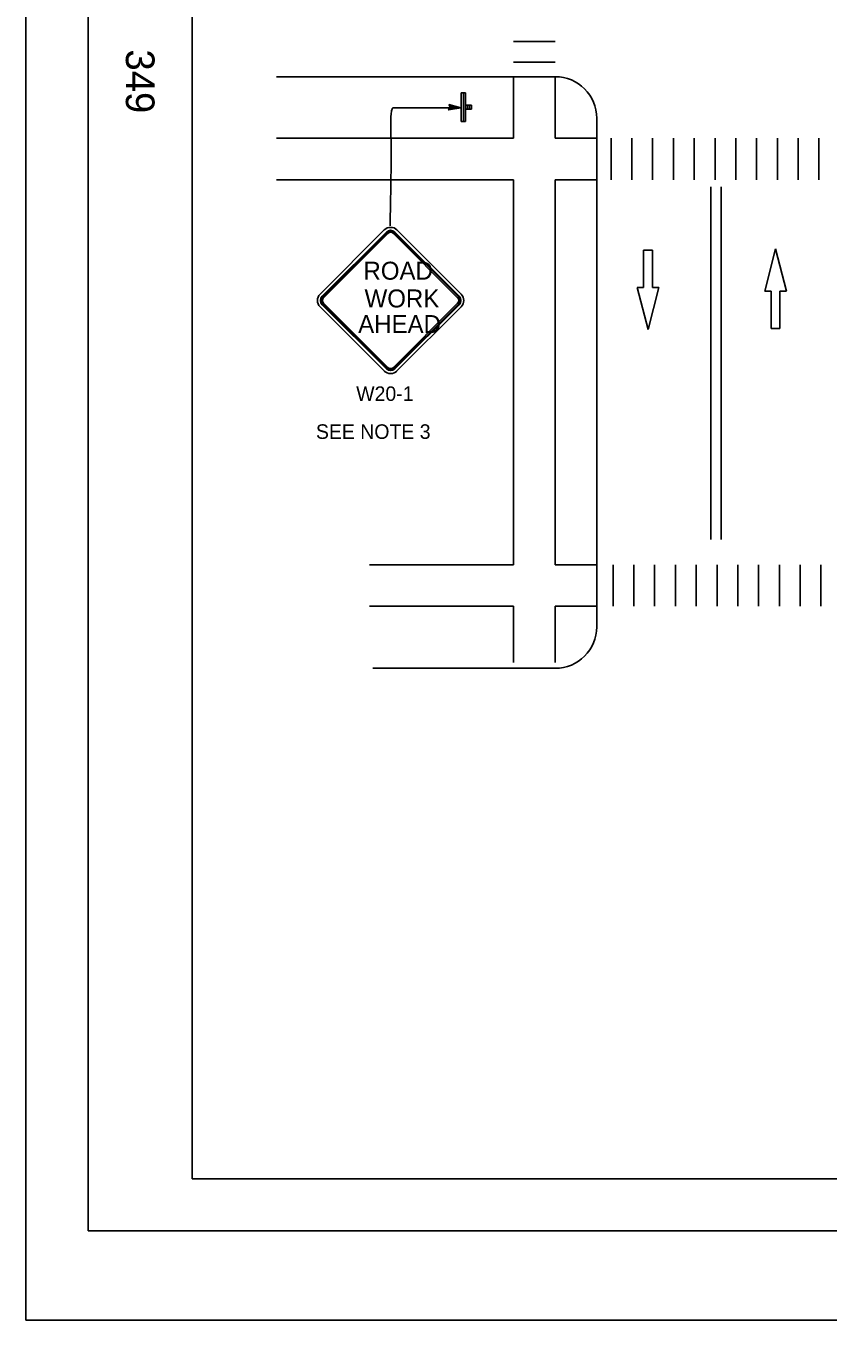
# Model space of a CAD drawing. Extents: x -893 to 867, y -474 to 712.
# Drawn here: x -893 to -508, y -474 to 149 of the extents above; entities that cross this region are included whole.
import ezdxf

# ---------------------------------------------------------------- set-up
doc = ezdxf.new("R2010")
doc.units = 0
for name, color, linetype in [('border_PLOTTING-ELEMENTS', 7, 'Continuous'), ('border_rw_22x34_Cut_Lines', 7, 'Continuous'), ('border_SHEET', 7, 'Continuous'), ('border_WITHIN-BORDER-anno', 7, 'Continuous'), ('pp_PRESENTATION', 7, 'Continuous'), ('tcd_PVMT-MARKER', 7, 'Continuous'), ('temp_TRAFFIC-CONTROL', 7, 'Continuous'), ('temp_TRAFFIC-CONTROL-anno', 7, 'Continuous')]:
    doc.layers.add(name, color=color, linetype=linetype)

msp = doc.modelspace()

# ---------------------------------------------------------------- linework, layer by layer
at = {"layer": 'border_PLOTTING-ELEMENTS'}
for points in [[(-893.46, -474.04), (866.54, -474.04), (866.54, 711.96), (-893.46, 711.96)], [(-863.46, 668.96), (836.54, 668.96), (836.54, -431.04), (-863.46, -431.04)]]:
    msp.add_lwpolyline(points, close=True, dxfattribs=at)
at = {"layer": 'border_rw_22x34_Cut_Lines'}
msp.add_lwpolyline([(-863.46, 668.96), (836.54, 668.96), (836.54, -431.04), (-863.46, -431.04)], close=True, dxfattribs=at)
at = {"layer": 'border_SHEET'}
for p, q in [((-813.46, -406.05), (-813.46, 643.95)), ((811.54, -406.05), (-813.46, -406.05))]:
    msp.add_line(p, q, dxfattribs=at)
at = {"layer": 'pp_PRESENTATION'}
for p, q in [((-596.31, 22.97), (-596.31, 40.9)), ((-596.31, 40.9), (-594.18, 40.9)), ((-594.18, 40.9), (-592.06, 40.9)), ((-592.06, 40.9), (-592.06, 22.97)), ((-538.04, 21.17), (-532.82, 41.49)), ((-532.82, 41.49), (-527.6, 21.17)), ((-594.18, 2.65), (-599.4, 22.97)), ((-599.4, 22.97), (-596.31, 22.97)), ((-588.96, 22.97), (-594.18, 2.65)), ((-592.06, 22.97), (-588.96, 22.97)), ((-534.95, 21.17), (-538.04, 21.17)), ((-534.95, 3.24), (-534.95, 21.17)), ((-530.7, 21.17), (-530.7, 3.24)), ((-527.6, 21.17), (-530.7, 21.17)), ((-532.82, 3.24), (-534.95, 3.24)), ((-530.7, 3.24), (-532.82, 3.24))]:
    msp.add_line(p, q, dxfattribs=at)
at = {"layer": 'tcd_PVMT-MARKER'}
for p, q in [((-638.83, 141.32), (-658.83, 141.32)), ((-638.83, 131.32), (-658.83, 131.32)), ((-772.88, 124.36), (-638.83, 124.36)), ((-658.83, 94.73), (-658.83, 124.36)), ((-638.83, 94.73), (-638.83, 124.36)), ((-618.83, -100.49), (-618.83, 104.36)), ((-772.88, 94.73), (-658.83, 94.73)), ((-638.83, 94.73), (-618.83, 94.73)), ((-611.95, 94.73), (-611.95, 74.73)), ((-601.95, 94.73), (-601.95, 74.73)), ((-591.95, 94.73), (-591.95, 74.73)), ((-581.95, 94.73), (-581.95, 74.73)), ((-571.95, 94.73), (-571.95, 74.73)), ((-561.95, 94.73), (-561.95, 74.73)), ((-551.95, 94.73), (-551.95, 74.73)), ((-541.95, 94.73), (-541.95, 74.73)), ((-531.95, 94.73), (-531.95, 74.73)), ((-521.95, 94.73), (-521.95, 74.73)), ((-511.95, 94.73), (-511.95, 74.73)), ((-772.88, 74.73), (-658.83, 74.73)), ((-658.83, -93.8), (-658.83, 74.73)), ((-638.83, -93.68), (-638.83, 74.73)), ((-638.83, 74.73), (-618.83, 74.73)), ((-563.97, -98.43), (-563.97, 71.37)), ((-558.97, -98.43), (-558.97, 71.37)), ((-658.83, -93.8), (-658.83, -110.49)), ((-638.83, -93.68), (-638.83, -110.49)), ((-618.83, -100.49), (-618.83, -140.36)), ((-658.83, -110.49), (-728.17, -110.49)), ((-618.83, -110.49), (-638.83, -110.49)), ((-618.83, -110.49), (-638.83, -110.49)), ((-610.99, -130.49), (-610.99, -110.49)), ((-600.99, -130.49), (-600.99, -110.49)), ((-590.99, -130.49), (-590.99, -110.49)), ((-580.99, -130.49), (-580.99, -110.49)), ((-570.99, -130.49), (-570.99, -110.49)), ((-560.99, -130.49), (-560.99, -110.49)), ((-550.99, -130.49), (-550.99, -110.49)), ((-540.99, -130.49), (-540.99, -110.49)), ((-530.99, -130.49), (-530.99, -110.49)), ((-520.99, -130.49), (-520.99, -110.49)), ((-510.99, -130.49), (-510.99, -110.49)), ((-658.83, -130.49), (-728.17, -130.49)), ((-658.83, -130.49), (-658.83, -157.56)), ((-638.83, -130.49), (-638.83, -157.56)), ((-618.83, -130.49), (-638.83, -130.49)), ((-618.83, -130.49), (-638.83, -130.49)), ((-726.5, -160.36), (-638.83, -160.36))]:
    msp.add_line(p, q, dxfattribs=at)
for centre, start, end in [((-638.83, 104.36), 0, 90), ((-638.83, -140.36), 270, 0)]:
    msp.add_arc(centre, 20, start, end, dxfattribs=at)
at = {"layer": 'temp_TRAFFIC-CONTROL'}
for p, q in [((-682.03, 116.59), (-684, 116.59)), ((-684, 116.59), (-684, 102.81)), ((-683.01, 116.59), (-683.01, 102.81)), ((-682.03, 102.81), (-682.03, 116.59)), ((-682.03, 110.69), (-681.04, 110.69)), ((-682.03, 109.7), (-682.03, 109.7)), ((-681.04, 108.72), (-682.03, 108.72)), ((-681.04, 110.69), (-679.08, 110.69)), ((-681.04, 110.69), (-681.04, 108.72)), ((-679.08, 108.72), (-681.04, 108.72)), ((-680.06, 110.69), (-680.06, 108.72)), ((-679.08, 110.69), (-679.08, 108.72)), ((-682.03, 102.81), (-684, 102.81))]:
    msp.add_line(p, q, dxfattribs=at)
for points in [[(-721.06, 50.61), (-751.94, 19.72)], [(-684.06, 19.72), (-714.95, 50.61)], [(-720.04, 49.59), (-750.92, 18.7)], [(-719.7, 49.25), (-750.58, 18.36)], [(-719.36, 48.91), (-750.24, 18.02)], [(-685.76, 18.02), (-716.64, 48.91)], [(-685.42, 18.36), (-716.3, 49.25)], [(-685.08, 18.7), (-715.96, 49.59)], [(-751.94, 13.61), (-721.06, -17.27)], [(-750.92, 14.63), (-720.04, -16.25)], [(-750.58, 14.97), (-719.7, -15.92)], [(-750.24, 15.31), (-719.36, -15.58)], [(-716.64, -15.58), (-685.76, 15.31)], [(-716.3, -15.92), (-685.42, 14.97)], [(-715.96, -16.25), (-685.08, 14.63)], [(-714.95, -17.27), (-684.06, 13.61)]]:
    msp.add_lwpolyline(points, dxfattribs=at)
for centre, radius, start, end in [((-718, 47.55), 4.32, 45, 135), ((-718, 47.55), 2.88, 45, 135), ((-718, 47.55), 2.4, 45, 135), ((-718, 47.55), 1.92, 45, 135), ((-748.89, 16.67), 4.32, 135, 224.99989), ((-748.89, 16.67), 2.88, 135, 224.99989), ((-687.12, 16.67), 2.88, 315, 45), ((-687.12, 16.67), 4.32, 315, 45), ((-748.89, 16.67), 2.4, 135, 224.99989), ((-748.89, 16.67), 1.92, 135, 224.99989), ((-687.12, 16.67), 1.92, 315, 45), ((-687.12, 16.67), 2.4, 315, 45), ((-718, -14.22), 4.32, 225, 315), ((-718, -14.22), 2.88, 225, 315), ((-718, -14.22), 2.4, 225, 315), ((-718, -14.22), 1.92, 225, 315)]:
    msp.add_arc(centre, radius, start, end, dxfattribs=at)
at = {"layer": 'temp_TRAFFIC-CONTROL-anno'}
msp.add_lwpolyline([(-690.01, 110.99), (-684.17, 109.39), (-690.13, 108.36), (-689.9, 108.7), (-685.54, 109.45), (-689.81, 110.63), (-689.62, 110.27), (-686.89, 109.52), (-689.68, 109.04), (-689.45, 109.38), (-688.24, 109.59), (-689.43, 109.91), (-689.28, 109.63), (-690.13, 108.36), (-689.28, 109.63)], close=True, dxfattribs=at)
msp.add_open_spline([(-684.17, 109.39), (-702.1, 109.39), (-711.02, 109.39), (-715.11, 109.39), (-718.26, 109.39), (-717.52, 85.68), (-718.26, 52.59)], degree=2, dxfattribs=at)

# ---------------------------------------------------------------- texts
at = {"layer": 'border_WITHIN-BORDER-anno'}
msp.add_text('349', height=13.779, rotation=270, dxfattribs=at).set_placement((-845.36, 137.49))
at = {"layer": 'temp_TRAFFIC-CONTROL'}
for s, height, p in [('ROAD', 8.64, (-731.06, 26.68)), ('WORK', 8.64, (-730.52, 13.32)), ('AHEAD', 8.64, (-733.61, 1.01)), ('W20-1', 7, (-734.56, -31.68))]:
    msp.add_text(s, height=height, dxfattribs=at).set_placement(p)
at = {"layer": 'temp_TRAFFIC-CONTROL-anno'}
msp.add_text('SEE NOTE 3', height=7, dxfattribs=at).set_placement((-753.93, -49.94))

doc.saveas('drawing.dxf')
